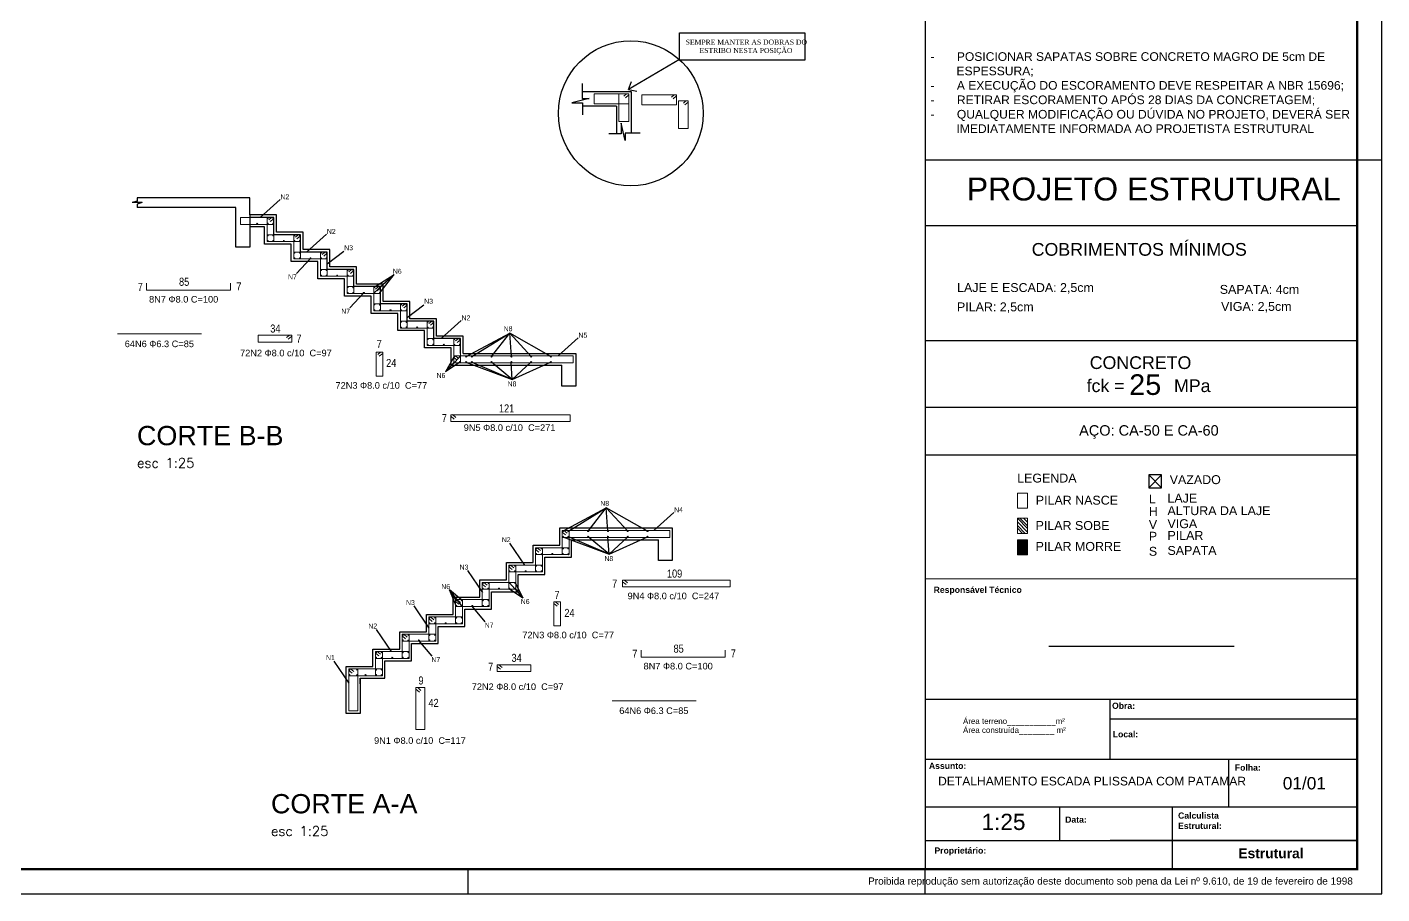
# Model space of a CAD drawing. Header units: millimetres. Extents: x 347 to 1066, y -68 to -9.
# Drawn here: x 556.8 to 611.7, y -68.2 to -33.1 of the extents above; entities that cross this region are included whole.
import ezdxf

# ---------------------------------------------------------------- set-up
doc = ezdxf.new("R2010")
doc.units = ezdxf.units.MM
for name, color, linetype in [('8', 8, 'Continuous'), ('ARQ-FOLHA', 7, 'Continuous'), ('ARQ-TEXTO4', 1, 'Continuous'), ('Camada 1', 7, 'Continuous'), ('COTA CYPE', 31, 'Continuous'), ('PDF_1', 7, 'Continuous'), ('PDF_3', 7, 'Continuous'), ('PDF_PILAR_BETAO', 7, 'Continuous')]:
    doc.layers.add(name, color=color, linetype=linetype)
for name, color, linetype, lineweight in [('ARM_LONGITUDINAL_Ø6_3', 31, 'Continuous', 9), ('ARM_LONGITUDINAL_Ø8', 32, 'Continuous', 9), ('G-ANNO-TEXT', 231, 'Continuous', 30)]:
    doc.layers.add(name, color=color, linetype=linetype, lineweight=lineweight)
doc.styles.add('ARIAL', font='arial.ttf')
doc.styles.add('ARIAL NARROW', font='ARIALN.TTF')
doc.styles.add('Arial_1', font='arial.ttf')
doc.styles.add('Arial_2', font='arial.ttf', dxfattribs={"height": 5})
doc.styles.add('Arial_3', font='arial.ttf', dxfattribs={"height": 2.3})
doc.styles.add('Arial_B', font='arialbd.ttf', dxfattribs={"height": 2.5})
doc.styles.add('Arial_B_1', font='arialbd.ttf', dxfattribs={"height": 4})
doc.styles.add('PDF Arial', font='arial.ttf')
doc.styles.add('ROMANS', font='romans.shx')
doc.styles.get("Standard").update_dxf_attribs({"font": 'arial.ttf'})
doc.styles.add('TQS_ARIAL', font='arial.ttf')

# ---------------------------------------------------------------- blocks, each defined once
blk = doc.blocks.new('FOLHA A1')
at = {"layer": 'ARQ-FOLHA'}
for p, q in [((841, -594), (841, 0)), ((831, -297), (841, -297)), ((471, -594), (471, -584)), ((656, -594), (656, -584)), ((0, -594), (841, -594))]:
    blk.add_line(p, q, dxfattribs=at)
at = {"layer": 'ARQ-FOLHA', "const_width": 1}
blk.add_lwpolyline([(25, -10), (25, -584), (831, -584), (831, -10), (25, -10)], dxfattribs=at)

msp = doc.modelspace()

# ---------------------------------------------------------------- linework, layer by layer
for p, q in [((593.179, -9.7761), (593.179, -67.1761)), ((583.2343, -34.4232), (581.1679, -35.6316)), ((579.2916, -35.3958), (579.2916, -36.0011)), ((581.1679, -35.6316), (581.2903, -35.3091)), ((581.1679, -35.6316), (581.5038, -35.6964)), ((579.5862, -36.0011), (578.878, -36.172)), ((578.878, -36.172), (579.3086, -36.172)), ((579.2916, -35.7097), (581.2868, -35.7097)), ((579.2916, -36.0011), (579.5862, -36.0011)), ((579.3086, -36.172), (579.3086, -36.6632)), ((581.2868, -35.7097), (581.2868, -37.4052)), ((580.6868, -36.3097), (579.3086, -36.3097)), ((580.6868, -36.3097), (580.6868, -37.4221)), ((581.0403, -37.6998), (580.8694, -36.9915)), ((580.8694, -36.9915), (580.8694, -37.4221)), ((580.8694, -37.4221), (580.3781, -37.4221)), ((581.6455, -37.4052), (581.0403, -37.4052)), ((581.0403, -37.4052), (581.0403, -37.6998)), ((565.8357, -40.009), (561.2757, -40.009)), ((561.2757, -40.009), (561.2757, -40.149)), ((565.8357, -40.709), (565.8357, -40.009)), ((561.2757, -40.149), (561.0757, -40.209)), ((561.4757, -40.209), (561.0757, -40.209)), ((561.4757, -40.209), (561.2757, -40.269)), ((561.2757, -40.269), (561.2757, -40.409)), ((565.2757, -40.409), (561.2757, -40.409)), ((574.4757, -46.309), (579.0357, -46.309)), ((579.0357, -46.309), (579.0357, -47.629)), ((573.9957, -46.789), (578.4757, -46.789)), ((578.4757, -47.629), (578.4757, -46.789)), ((579.0357, -47.629), (578.4757, -47.629)), ((593.179, -48.4859), (610.679, -48.4859)), ((593.179, -50.4163), (610.679, -50.4163)), ((602.7608, -51.2213), (602.2358, -51.7463)), ((602.2358, -51.2213), (602.7608, -51.7463)), ((578.387, -53.3719), (582.947, -53.3719)), ((582.947, -53.3719), (582.947, -54.6919)), ((578.867, -53.8519), (582.387, -53.8519)), ((582.387, -54.6919), (582.387, -53.8519)), ((582.947, -54.6919), (582.387, -54.6919)), ((593.179, -55.4248), (610.679, -55.4146)), ((605.6959, -58.1719), (598.1959, -58.1719)), ((569.747, -60.8719), (569.747, -59.6719)), ((570.307, -59.4519), (570.307, -60.8719)), ((593.179, -60.2929), (610.679, -60.2929)), ((600.679, -62.7202), (600.679, -60.2929)), ((570.307, -60.8719), (569.747, -60.8719)), ((600.679, -61.098), (610.679, -61.098)), ((593.179, -62.7202), (610.679, -62.7202)), ((593.179, -62.7202), (610.679, -62.7202)), ((605.479, -64.6557), (605.479, -62.7202)), ((593.179, -64.6557), (610.679, -64.6557)), ((598.6345, -66.018), (598.6345, -64.6557)), ((603.206, -67.1761), (603.206, -64.6557)), ((593.179, -66.018), (610.679, -66.018)), ((610.679, -66.018), (600.679, -66.018)), ((610.679, -66.018), (600.679, -66.018))]:
    msp.add_line(p, q)
at = {"color": 8, "lineweight": 25}
for p, q in [((610.679, -67.1761), (610.679, -66.018)), ((600.679, -67.1761), (610.679, -67.1761))]:
    msp.add_line(p, q, dxfattribs=at)
msp.add_lwpolyline([(583.2343, -33.3439), (588.308, -33.3439), (588.308, -34.4509), (583.2343, -34.4509)], close=True)
for points in [[(565.8357, -40.7036), (565.8357, -42.009), (565.2757, -42.009), (565.2757, -40.409)], [(574.4757, -46.309), (574.4757, -45.609), (573.3957, -45.609), (573.3957, -44.909), (572.3157, -44.909), (572.3157, -44.209), (571.2357, -44.209), (571.2357, -43.509), (570.1557, -43.509), (570.1557, -42.809), (569.0757, -42.809), (569.0757, -42.109), (567.9957, -42.109), (567.9957, -41.409), (566.9157, -41.409), (566.9157, -40.709), (565.8357, -40.709)], [(574.3757, -46.309), (574.3757, -45.709), (573.2957, -45.709), (573.2957, -45.009), (572.2157, -45.009), (572.2157, -44.309), (571.1357, -44.309), (571.1357, -43.609), (570.0557, -43.609), (570.0557, -42.909), (568.9757, -42.909), (568.9757, -42.209), (567.8957, -42.209), (567.8957, -41.509), (566.8157, -41.509), (566.8157, -40.809), (565.8357, -40.809)], [(573.9957, -46.789), (573.9957, -46.089), (572.9157, -46.089), (572.9157, -45.389), (571.8357, -45.389), (571.8357, -44.689), (570.7557, -44.689), (570.7557, -43.989), (569.6757, -43.989), (569.6757, -43.289), (568.5957, -43.289), (568.5957, -42.589), (567.5157, -42.589), (567.5157, -41.889), (566.4357, -41.889), (566.4357, -41.189), (565.8357, -41.189)], [(602.2358, -51.7463), (602.7608, -51.7463), (602.7608, -51.2213), (602.2358, -51.2213), (602.2358, -51.7463)], [(569.747, -59.6719), (569.747, -58.9719), (570.827, -58.9719), (570.827, -58.2719), (571.907, -58.2719), (571.907, -57.5719), (572.987, -57.5719), (572.987, -56.8719), (574.067, -56.8719), (574.067, -56.1719), (575.147, -56.1719), (575.147, -55.4719), (576.227, -55.4719), (576.227, -54.7719), (577.307, -54.7719), (577.307, -54.0719), (578.387, -54.0719), (578.387, -53.3719)], [(570.307, -59.6719), (570.307, -59.4519), (571.307, -59.4519), (571.307, -58.7519), (572.387, -58.7519), (572.387, -58.0519), (573.467, -58.0519), (573.467, -57.3519), (574.547, -57.3519), (574.547, -56.6519), (575.627, -56.6519), (575.627, -55.9519), (576.707, -55.9519), (576.707, -55.2519), (577.787, -55.2519), (577.787, -54.5519), (578.867, -54.5519), (578.867, -53.8519)]]:
    msp.add_lwpolyline(points)
msp.add_circle((581.2652, -36.5969), 2.9329)
at = {"layer": '8'}
for p, q in [((567.066, -40.0791), (566.2559, -40.809)), ((568.9471, -41.4791), (568.137, -42.209)), ((569.6441, -42.1928), (568.9757, -42.699)), ((567.7302, -43.0709), (568.2991, -42.476)), ((570.8797, -43.6331), (571.6826, -43.1196)), ((570.8797, -43.864), (571.6826, -43.1196)), ((571.1086, -43.865), (571.6826, -43.1196)), ((571.11, -43.6336), (571.6826, -43.1196)), ((569.8868, -44.4598), (570.4557, -43.8649)), ((572.8841, -44.3597), (572.2157, -44.8659)), ((574.4011, -44.9791), (573.591, -45.709)), ((574.5997, -46.4337), (576.3635, -45.4932)), ((574.83, -46.4341), (576.3635, -45.4932)), ((575.63, -46.4341), (576.3635, -45.4932)), ((576.43, -46.4341), (576.3635, -45.4932)), ((577.23, -46.4341), (576.3635, -45.4932)), ((578.03, -46.4341), (576.3635, -45.4932)), ((579.1355, -45.6791), (578.3254, -46.409)), ((574.1197, -46.4331), (573.7685, -47.0583)), ((574.35, -46.4336), (573.7685, -47.0583)), ((574.1197, -46.664), (573.7685, -47.0583)), ((574.3486, -46.665), (573.7685, -47.0583)), ((574.5903, -46.6624), (576.4685, -47.3632)), ((576.4685, -47.3632), (574.8192, -46.6634)), ((576.4685, -47.3632), (575.6192, -46.6634)), ((576.4685, -47.3632), (576.4192, -46.6634)), ((576.4685, -47.3632), (577.2192, -46.6634)), ((576.4685, -47.3632), (578.0192, -46.6634)), ((578.511, -53.497), (580.2749, -52.5566)), ((578.7414, -53.4975), (580.2749, -52.5566)), ((579.5414, -53.4975), (580.2749, -52.5566)), ((580.3414, -53.4975), (580.2749, -52.5566)), ((581.1414, -53.4975), (580.2749, -52.5566)), ((581.9414, -53.4975), (580.2749, -52.5566)), ((583.0092, -52.7419), (582.1991, -53.4719)), ((578.511, -53.7279), (580.3893, -54.4287)), ((580.3893, -54.4287), (578.7399, -53.7289)), ((580.3893, -54.4287), (579.5399, -53.7289)), ((580.3893, -54.4287), (580.3399, -53.7289)), ((580.3893, -54.4287), (581.1399, -53.7289)), ((580.3893, -54.4287), (581.9399, -53.7289)), ((576.3569, -53.9858), (576.9638, -54.8766)), ((574.6475, -55.0958), (575.2544, -55.9866)), ((574.191, -56.5279), (573.9269, -55.8697)), ((574.4199, -56.5289), (573.9269, -55.8697)), ((574.191, -56.297), (573.9269, -55.8697)), ((574.4214, -56.2975), (573.9269, -55.8697)), ((576.351, -55.597), (576.8878, -56.1987)), ((576.351, -55.8279), (576.8878, -56.1987)), ((576.5799, -55.8289), (576.8878, -56.1987)), ((576.5814, -55.5975), (576.8878, -56.1987)), ((572.4789, -56.5284), (573.0858, -57.4192)), ((575.3743, -57.1635), (574.8442, -56.5299)), ((570.9516, -57.4794), (571.5586, -58.3703)), ((573.2171, -58.5617), (572.687, -57.9281)), ((569.2401, -58.7573), (569.847, -59.6481))]:
    msp.add_line(p, q, dxfattribs=at)
at = {"layer": 'ARM_LONGITUDINAL_Ø6_3'}
for p, q in [((560.4852, -45.52), (563.8852, -45.52)), ((580.5078, -60.3624), (583.9078, -60.3624))]:
    msp.add_line(p, q, dxfattribs=at)
for centre in [(566.5597, -40.8331), (566.5597, -41.064), (566.7886, -41.065), (566.79, -40.8336), (566.5597, -41.5331), (566.79, -41.5336), (567.6397, -41.5331), (567.87, -41.5336), (566.5597, -41.764), (566.7886, -41.765), (567.6397, -41.764), (567.6397, -42.2331), (567.8686, -41.765), (567.87, -42.2336), (568.7197, -42.2331), (568.95, -42.2336), (567.6397, -42.464), (567.8686, -42.465), (568.7197, -42.464), (568.9486, -42.465), (568.7197, -42.9331), (568.7197, -43.164), (568.9486, -43.165), (568.95, -42.9336), (569.7997, -42.9331), (569.7997, -43.164), (570.0286, -43.165), (570.03, -42.9336), (569.7997, -43.6331), (569.7997, -43.864), (570.0286, -43.865), (570.03, -43.6336), (570.8797, -43.6331), (570.8797, -43.864), (571.1086, -43.865), (571.11, -43.6336), (570.8797, -44.3331), (571.11, -44.3336), (571.9597, -44.3331), (572.19, -44.3336), (570.8797, -44.564), (571.1086, -44.565), (571.9597, -44.564), (572.1886, -44.565), (571.9597, -45.0331), (571.9597, -45.264), (572.1886, -45.265), (572.19, -45.0336), (573.0397, -45.0331), (573.0397, -45.264), (573.2686, -45.265), (573.27, -45.0336), (573.0397, -45.7331), (573.0397, -45.964), (573.2686, -45.965), (573.27, -45.7336), (574.1197, -45.7331), (574.1197, -45.964), (574.3486, -45.965), (574.35, -45.7336), (574.1197, -46.4331), (574.35, -46.4336), (574.1197, -46.664), (574.3486, -46.665), (577.431, -54.197), (577.6614, -54.1975), (578.511, -54.197), (578.7414, -54.1975), (577.431, -54.4279), (577.6599, -54.4289), (578.511, -54.4279), (578.7399, -54.4289), (576.351, -54.897), (576.351, -55.1279), (576.5799, -55.1289), (576.5814, -54.8975), (577.431, -54.897), (577.431, -55.1279), (577.6599, -55.1289), (577.6614, -54.8975), (575.271, -55.597), (575.271, -55.8279), (575.4999, -55.8289), (575.5014, -55.5975), (576.351, -55.597), (576.351, -55.8279), (576.5799, -55.8289), (576.5814, -55.5975), (574.191, -56.297), (574.4214, -56.2975), (575.271, -56.297), (575.5014, -56.2975), (573.111, -56.997), (573.3414, -56.9975), (574.191, -56.5279), (574.191, -56.997), (574.4199, -56.5289), (574.4214, -56.9975), (575.271, -56.5279), (575.4999, -56.5289), (573.111, -57.2279), (573.3399, -57.2289), (574.191, -57.2279), (574.4199, -57.2289), (572.031, -57.697), (572.031, -57.9279), (572.2599, -57.9289), (572.2614, -57.6975), (573.111, -57.697), (573.111, -57.9279), (573.3399, -57.9289), (573.3414, -57.6975), (570.951, -58.397), (570.951, -58.6279), (571.1799, -58.6289), (571.1814, -58.3975), (572.031, -58.397), (572.031, -58.6279), (572.2599, -58.6289), (572.2614, -58.3975), (569.871, -59.097), (570.1834, -59.0965), (570.951, -59.097), (571.1814, -59.0975), (569.871, -59.3279), (570.1819, -59.3279), (570.951, -59.3279), (571.1799, -59.3289)]:
    msp.add_circle(centre, 0.024, dxfattribs=at)
at = {"layer": 'ARM_LONGITUDINAL_Ø8'}
for p, q in [((581.0915, -35.8097), (580.9881, -35.8972)), ((581.1868, -35.854), (581.0481, -35.9646)), ((583.0198, -35.8511), (582.9165, -35.9385)), ((583.1151, -35.8954), (582.9765, -36.006)), ((583.4994, -36.0959), (583.3961, -36.1834)), ((583.5947, -36.1402), (583.456, -36.2508)), ((566.716, -40.8155), (566.6099, -40.9052)), ((566.8108, -40.8598), (566.6698, -40.9726)), ((567.796, -41.5155), (567.6899, -41.6052)), ((567.8908, -41.5598), (567.7498, -41.6726)), ((568.876, -42.2155), (568.7699, -42.3052)), ((568.9708, -42.2598), (568.8298, -42.3726)), ((569.956, -42.9155), (569.8499, -43.0052)), ((570.0508, -42.9598), (569.9098, -43.0726)), ((571.036, -43.6155), (570.9299, -43.7052)), ((571.1308, -43.6598), (570.9898, -43.7726)), ((572.116, -44.3155), (572.0099, -44.4052)), ((572.2108, -44.3598), (572.0698, -44.4726)), ((573.196, -45.0155), (573.0899, -45.1052)), ((573.2908, -45.0598), (573.1498, -45.1726)), ((567.4366, -45.5812), (567.3304, -45.6709)), ((567.5313, -45.6255), (567.3904, -45.7383)), ((574.276, -45.7155), (574.1699, -45.8052)), ((574.3708, -45.7598), (574.2298, -45.8726)), ((571.1295, -46.2629), (571.0233, -46.3525)), ((571.2242, -46.3071), (571.0833, -46.4199)), ((574.0957, -46.4754), (574.2343, -46.586)), ((574.1661, -46.4083), (574.2943, -46.5186)), ((574.0478, -48.7882), (574.176, -48.8984)), ((573.9773, -48.8552), (574.116, -48.9658)), ((578.487, -53.5407), (578.6257, -53.6513)), ((578.5575, -53.4736), (578.6857, -53.5838)), ((577.407, -54.2406), (577.5457, -54.3512)), ((577.407, -54.2407), (577.5457, -54.3513)), ((577.407, -54.2407), (577.5457, -54.3513)), ((577.4775, -54.1735), (577.6057, -54.2838)), ((577.4775, -54.1736), (577.6057, -54.2838)), ((577.4775, -54.1736), (577.6057, -54.2838)), ((576.327, -54.9406), (576.4657, -55.0512)), ((576.327, -54.9407), (576.4657, -55.0513)), ((576.3975, -54.8735), (576.5257, -54.9838)), ((576.3975, -54.8736), (576.5257, -54.9838)), ((575.247, -55.6406), (575.3857, -55.7512)), ((575.247, -55.6407), (575.3857, -55.7513)), ((575.3175, -55.5735), (575.4457, -55.6838)), ((575.3175, -55.5736), (575.4457, -55.6838)), ((580.9341, -55.5478), (581.0728, -55.6584)), ((581.0046, -55.4807), (581.1328, -55.591)), ((574.167, -56.3406), (574.3057, -56.4512)), ((574.167, -56.3407), (574.3057, -56.4513)), ((574.2375, -56.2735), (574.3657, -56.3838)), ((574.2375, -56.2736), (574.3657, -56.3838)), ((578.1443, -56.4232), (578.2829, -56.5338)), ((578.2147, -56.3561), (578.3429, -56.4664)), ((573.087, -57.0406), (573.2257, -57.1512)), ((573.087, -57.0407), (573.2257, -57.1513)), ((573.1575, -56.9735), (573.2857, -57.0838)), ((573.1575, -56.9736), (573.2857, -57.0838)), ((572.007, -57.7406), (572.1457, -57.8512)), ((572.007, -57.7407), (572.1457, -57.8513)), ((572.0775, -57.6735), (572.2057, -57.7838)), ((572.0775, -57.6736), (572.2057, -57.7838)), ((570.927, -58.4406), (571.0657, -58.5512)), ((570.9975, -58.3735), (571.1257, -58.4838)), ((569.847, -59.1417), (569.9857, -59.2523)), ((569.9175, -59.0747), (570.0457, -59.1849)), ((575.8529, -58.9734), (575.9916, -59.084)), ((575.9234, -58.9064), (576.0516, -59.0166)), ((572.5662, -59.8985), (572.7048, -60.0091)), ((572.6366, -59.8314), (572.7648, -59.9417))]:
    msp.add_line(p, q, dxfattribs=at)
for points in [[(581.1868, -35.8097), (579.7868, -35.8097), (579.7868, -36.2097), (581.1868, -36.2097)], [(581.1868, -35.8097), (580.7868, -35.8097), (580.7868, -36.9297), (581.1868, -36.9297)], [(583.1151, -35.8511), (581.7151, -35.8511), (581.7151, -36.2511), (583.1151, -36.2511)], [(583.5947, -36.0959), (583.1947, -36.0959), (583.1947, -37.2159), (583.5947, -37.2159)], [(566.8157, -40.809), (565.4557, -40.809), (565.4557, -41.089), (566.8157, -41.089)], [(566.5357, -41.789), (566.8157, -41.789), (566.8157, -40.809), (566.5357, -40.809)], [(567.8957, -41.509), (566.5357, -41.509), (566.5357, -41.789), (567.8957, -41.789)], [(567.6157, -42.489), (567.8957, -42.489), (567.8957, -41.509), (567.6157, -41.509)], [(568.9757, -42.209), (567.6157, -42.209), (567.6157, -42.489), (568.9757, -42.489)], [(568.6957, -43.189), (568.9757, -43.189), (568.9757, -42.209), (568.6957, -42.209)], [(570.0557, -42.909), (568.6957, -42.909), (568.6957, -43.189), (570.0557, -43.189)], [(569.7757, -43.889), (570.0557, -43.889), (570.0557, -42.909), (569.7757, -42.909)], [(571.1357, -43.609), (569.7757, -43.609), (569.7757, -43.889), (571.1357, -43.889)], [(570.8557, -44.589), (571.1357, -44.589), (571.1357, -43.609), (570.8557, -43.609)], [(572.2157, -44.309), (570.8557, -44.309), (570.8557, -44.589), (572.2157, -44.589)], [(571.9357, -45.289), (572.2157, -45.289), (572.2157, -44.309), (571.9357, -44.309)], [(573.2957, -45.009), (571.9357, -45.009), (571.9357, -45.289), (573.2957, -45.289)], [(573.0157, -45.989), (573.2957, -45.989), (573.2957, -45.009), (573.0157, -45.009)], [(567.5362, -45.5747), (566.1762, -45.5747), (566.1762, -45.8547), (567.5362, -45.8547)], [(574.3757, -45.709), (573.0157, -45.709), (573.0157, -45.989), (574.3757, -45.989)], [(574.0957, -46.689), (574.3757, -46.689), (574.3757, -45.709), (574.0957, -45.709)], [(570.9491, -47.2363), (571.2291, -47.2363), (571.2291, -46.2563), (570.9491, -46.2563)], [(574.0957, -46.689), (578.9357, -46.689), (578.9357, -46.409), (574.0957, -46.409)], [(573.9773, -49.0688), (578.8173, -49.0688), (578.8173, -48.7888), (573.9773, -48.7888)], [(578.767, -54.4519), (578.487, -54.4519), (578.487, -53.4719), (578.767, -53.4719)], [(578.487, -53.7519), (582.847, -53.7519), (582.847, -53.4719), (578.487, -53.4719)], [(577.687, -55.1519), (577.407, -55.1519), (577.407, -54.1719), (577.687, -54.1719)], [(578.767, -54.4519), (577.407, -54.4519), (577.407, -54.1719), (578.767, -54.1719)], [(576.607, -55.8519), (576.327, -55.8519), (576.327, -54.8719), (576.607, -54.8719)], [(577.687, -55.1519), (576.327, -55.1519), (576.327, -54.8719), (577.687, -54.8719)], [(575.527, -56.5519), (575.247, -56.5519), (575.247, -55.5719), (575.527, -55.5719)], [(576.607, -55.8519), (575.247, -55.8519), (575.247, -55.5719), (576.607, -55.5719)], [(580.9341, -55.759), (585.2941, -55.759), (585.2941, -55.479), (580.9341, -55.479)], [(574.447, -57.2519), (574.167, -57.2519), (574.167, -56.2719), (574.447, -56.2719)], [(575.527, -56.5519), (574.167, -56.5519), (574.167, -56.2719), (575.527, -56.2719)], [(578.4243, -57.3345), (578.1443, -57.3345), (578.1443, -56.3545), (578.4243, -56.3545)], [(573.367, -57.9519), (573.087, -57.9519), (573.087, -56.9719), (573.367, -56.9719)], [(574.447, -57.2519), (573.087, -57.2519), (573.087, -56.9719), (574.447, -56.9719)], [(572.287, -58.6519), (572.007, -58.6519), (572.007, -57.6719), (572.287, -57.6719)], [(573.367, -57.9519), (572.007, -57.9519), (572.007, -57.6719), (573.367, -57.6719)], [(571.207, -59.3519), (570.927, -59.3519), (570.927, -58.3719), (571.207, -58.3719)], [(572.287, -58.6519), (570.927, -58.6519), (570.927, -58.3719), (572.287, -58.3719)], [(569.847, -59.0719), (570.207, -59.0719), (570.207, -60.7719), (569.847, -60.7719)], [(571.207, -59.3519), (569.847, -59.3519), (569.847, -59.0719), (571.207, -59.0719)], [(577.2129, -59.1836), (575.8529, -59.1836), (575.8529, -58.9036), (577.2129, -58.9036)], [(572.5662, -59.8287), (572.9262, -59.8287), (572.9262, -61.5287), (572.5662, -61.5287)]]:
    msp.add_lwpolyline(points, close=True, dxfattribs=at)
for points in [[(561.6578, -43.4748), (561.6578, -43.7548), (565.0578, -43.7548), (565.0578, -43.4748)], [(581.6803, -58.3172), (581.6803, -58.5972), (585.0803, -58.5972), (585.0803, -58.3172)]]:
    msp.add_lwpolyline(points, dxfattribs=at)
for centre in [(566.1357, -41.0649), (567.2157, -41.7649), (568.2957, -42.4649), (569.3757, -43.1649), (570.4557, -43.8649), (571.5357, -44.5649), (572.6157, -45.2649), (573.6957, -45.9649), (574.5997, -46.4341), (574.83, -46.4346), (575.63, -46.4346), (576.43, -46.4346), (577.23, -46.4346), (578.03, -46.4346), (574.5997, -46.665), (574.8286, -46.666), (575.6286, -46.666), (576.4286, -46.666), (577.2286, -46.666), (578.0286, -46.666), (578.511, -53.497), (578.511, -53.7279), (578.7399, -53.7289), (578.7414, -53.4975), (579.5399, -53.7289), (579.5414, -53.4975), (580.3399, -53.7289), (580.3414, -53.4975), (581.1399, -53.7289), (581.1414, -53.4975), (581.9399, -53.7289), (581.9414, -53.4975), (578.087, -54.4281), (577.007, -55.1281), (575.927, -55.8281), (574.847, -56.5281), (573.767, -57.2281), (572.687, -57.9281), (571.607, -58.6281), (570.527, -59.3289)]:
    msp.add_circle(centre, 0.024, dxfattribs=at)
at = {"layer": 'Camada 1', "color": 0, "lineweight": 25}
for p, q in [((593.179, -38.4761), (610.679, -38.4761)), ((593.179, -41.1354), (610.679, -41.1354)), ((593.179, -45.7887), (610.679, -45.7887)), ((610.679, -67.1761), (610.679, -49.4629))]:
    msp.add_line(p, q, dxfattribs=at)
at = {"layer": 'PDF_1', "lineweight": 18}
msp.add_lwpolyline([(596.9271, -52.9755), (597.3303, -52.9755), (597.3303, -53.591), (596.9271, -53.591)], close=True, dxfattribs=at)
for points in [[(597.3303, -53.3873), (596.9271, -52.9798)], [(597.3303, -53.5358), (596.9271, -53.1283)], [(597.3303, -53.2812), (597.0205, -52.9713)], [(597.3303, -53.1411), (597.169, -52.9798)], [(597.237, -53.591), (596.9271, -53.2769)], [(597.1287, -53.591), (596.9271, -53.3821)]]:
    msp.add_lwpolyline(points, dxfattribs=at)
at = {"layer": 'PDF_1'}
for points in [[(596.9271, -53.8457), (597.3303, -54.4654), (596.9271, -54.4654)], [(596.9271, -53.8457), (597.3303, -53.8457), (597.3303, -54.4654)]]:
    msp.add_solid(points, dxfattribs=at)
at = {"layer": 'PDF_3', "lineweight": 18}
msp.add_lwpolyline([(596.9271, -53.8457), (597.3303, -53.8457), (597.3303, -54.4654), (596.9271, -54.4654)], close=True, dxfattribs=at)
at = {"layer": 'PDF_PILAR_BETAO', "lineweight": 18}
msp.add_lwpolyline([(596.9271, -51.9611), (597.3303, -51.9611), (597.3303, -52.5765), (596.9271, -52.5765)], close=True, dxfattribs=at)

# ---------------------------------------------------------------- block references
at = {"layer": 'ARQ-FOLHA', "xscale": 0.1, "yscale": 0.1, "zscale": 0.1}
msp.add_blockref('FOLHA A1', (527.579, -8.7761), dxfattribs=at)

# ---------------------------------------------------------------- texts
for s, p in [('N2', (567.0779, -40.074)), ('N2', (568.959, -41.474)), ('N3', (569.6605, -42.1338)), ('N7', (567.3857, -43.3141)), ('N6', (571.6287, -43.0874)), ('N3', (572.9005, -44.3007)), ('N7', (569.5423, -44.703)), ('N2', (574.413, -44.974)), ('N8', (576.1189, -45.4128)), ('N5', (579.1474, -45.674)), ('N6', (573.4011, -47.3027)), ('N8', (576.2775, -47.6445)), ('N8', (580.0303, -52.4761)), ('N4', (583.0211, -52.7368)), ('N2', (576.0415, -53.9459)), ('N3', (574.3321, -55.056)), ('N8', (580.1982, -54.7099)), ('N6', (573.5924, -55.8442)), ('N3', (572.1635, -56.4886)), ('N6', (576.8087, -56.4464)), ('N2', (570.6362, -57.4396)), ('N7', (575.3493, -57.4002)), ('N1', (568.9247, -58.7175)), ('N7', (573.1921, -58.7984))]:
    msp.add_text(s, height=0.2).set_placement(p)
at = {"attachment_point": 1}
for s, width, heights, insert, char_height in [('{\\W2.576449; }-{\\W6.644991; }POSICIONAR SAPATAS SOBRE CONCRETO MAGRO DE 5cm DE \\P{\\W5.1529;  }ESPESSURA;\\P{\\W2.576449; }-{\\W6.644991; }A EXECUÇÃO DO ESCORAMENTO DEVE RESPEITAR A NBR 15696;\\P{\\W2.576449; }-{\\W6.644991; }RETIRAR ESCORAMENTO APÓS 28 DIAS DA CONCRETAGEM;\\P{\\W2.576449; }-{\\W6.644991; }QUALQUER MODIFICAÇÃO OU DÚVIDA NO PROJETO, DEVERÁ SER \\P{\\W5.1529;  }IMEDIATAMENTE INFORMADA AO PROJETISTA ESTRUTURAL', 18.202165, [7.5558], (593.0528, -34.1252), 0.35), ('8N7 {\\Fgreeks|c0;F}8.0 C=100', 4.150245, [0], (561.76, -43.9863), 0.266791), ('64N6 {\\Fgreeks|c0;F}6.3 C=85', 4.150245, [0], (560.7754, -45.7903), 0.266791), ('72N2 {\\Fgreeks|c0;F}8.0 c/10  C=97', 4.150245, [0], (565.4446, -46.1611), 0.266791), ('72N3 {\\Fgreeks|c0;F}8.0 c/10  C=77', 4.150245, [0], (569.3088, -47.4724), 0.266791), ('9N5 {\\Fgreeks|c0;F}8.0 c/10  C=271', 4.150245, [0], (574.5005, -49.1788), 0.266791), ('9N4 {\\Fgreeks|c0;F}8.0 c/10  C=247', 4.150245, [0], (581.1349, -55.9882), 0.266791), ('72N3 {\\Fgreeks|c0;F}8.0 c/10  C=77', 4.150245, [0], (576.8733, -57.5693), 0.266791), ('8N7 {\\Fgreeks|c0;F}8.0 C=100', 4.150245, [0], (581.7826, -58.8288), 0.266791), ('72N2 {\\Fgreeks|c0;F}8.0 c/10  C=97', 4.150245, [0], (574.8247, -59.661), 0.266791), ('64N6 {\\Fgreeks|c0;F}6.3 C=85', 4.150245, [0], (580.798, -60.6327), 0.266791), ('9N1 {\\Fgreeks|c0;F}8.0 c/10  C=117', 4.150245, [0], (570.8702, -61.8396), 0.266791), ('DETALHAMENTO ESCADA PLISSADA COM PATAMAR', 11.829823, [1.969], (593.7087, -63.4388), 0.35)]:
    msp.add_mtext_dynamic_manual_height_columns(s, width=width, gutter_width=12.5, heights=heights, dxfattribs=dict(at, insert=insert, char_height=char_height))
at = {"width": 0.304451, "attachment_point": 5, "style": 'ARIAL NARROW'}
for s, insert, char_height in [('85', (563.1801, -43.4136), 0.32413), ('7', (561.4051, -43.6167), 0.3241), ('7', (565.3958, -43.6012), 0.3241), ('34', (566.873, -45.3058), 0.32413), ('7', (567.8292, -45.7109), 0.3241), ('7', (571.0788, -45.9279), 0.3241), ('24', (571.5659, -46.6968), 0.32413), ('7', (573.7175, -48.9251), 0.3241), ('121', (576.2368, -48.5337), 0.32413), ('109', (583.0385, -55.22), 0.32413), ('7', (578.2794, -56.0827), 0.3241), ('7', (580.6128, -55.6222), 0.3241), ('24', (578.7824, -56.8094), 0.32413), ('85', (583.2026, -58.2561), 0.32413), ('34', (576.6409, -58.6285), 0.32413), ('7', (581.4277, -58.4592), 0.3241), ('7', (585.4183, -58.4436), 0.3241), ('7', (575.5922, -58.9882), 0.3241), ('9', (572.7716, -59.5436), 0.3241), ('42', (573.279, -60.4489), 0.32413)]:
    msp.add_mtext(s, dxfattribs=dict(at, insert=insert, char_height=char_height))
at = {"layer": 'ARQ-TEXTO4', "color": 31, "char_height": 0.39, "width": 29.650864, "attachment_point": 1, "style": 'ROMANS'}
for s, insert in [('{\\fArial|b0|i0|c0|p34;\\H2x;\\C4;CORTE B-B\\P\\Fromans|c0;\\H0.50002x;\\C2;esc 1:25}', (561.2705, -49.2449)), ('{\\fArial|b0|i0|c0|p34;\\H2x;\\C4;CORTE A-A\\P\\Fromans|c0;\\H0.50002x;\\C2;esc 1:25}', (566.6961, -64.1382))]:
    msp.add_mtext(s, dxfattribs=dict(at, insert=insert))
at = {"layer": 'Camada 1', "color": 0, "lineweight": 25, "style": 'TQS_ARIAL'}
for s, height, p in [('PROJETO ESTRUTURAL', 0.928807, (594.8705, -40.1235)), ('COBRIMENTOS MÍNIMOS', 0.514893, (597.498, -42.3584)), ('LAJE E ESCADA: 2,5cm', 0.360425, (594.4773, -43.8266)), ('SAPATA: 4cm', 0.360425, (605.1135, -43.9)), ('PILAR: 2,5cm', 0.360425, (594.4729, -44.6076)), ('VIGA: 2,5cm', 0.360425, (605.166, -44.5894)), ('CONCRETO', 0.51489, (599.8481, -46.941)), ('AÇO: CA-50 E CA-60', 0.420812, (599.4186, -49.6351)), ('LEGENDA', 0.36043, (596.9097, -51.5335)), ('VAZADO', 0.36043, (603.0866, -51.5974)), ('PILAR NASCE', 0.360425, (597.6643, -52.4294)), ('L', 0.3604, (602.2418, -52.3813)), ('LAJE', 0.36043, (602.9958, -52.348)), ('H', 0.3604, (602.2418, -52.8857)), ('ALTURA DA LAJE', 0.360425, (602.9958, -52.8524)), ('PILAR SOBE', 0.36043, (597.6559, -53.4518)), ('V', 0.3604, (602.2418, -53.4125)), ('VIGA', 0.36043, (602.9958, -53.3793)), ('P', 0.3604, (602.2418, -53.888)), ('PILAR', 0.36043, (602.9958, -53.8547)), ('PILAR MORRE', 0.360425, (597.6559, -54.2979)), ('S', 0.3604, (602.2418, -54.4958)), ('SAPATA', 0.36043, (602.9958, -54.4625))]:
    msp.add_text(s, height=height, dxfattribs=at).set_placement(p)
at = {"layer": 'COTA CYPE', "lineweight": 25, "style": 'TQS_ARIAL'}
for s, height, p in [('25', 0.83413, (601.4468, -47.9891)), ('fck =          MPa', 0.514893, (599.7234, -47.8748))]:
    msp.add_text(s, height=height, dxfattribs=at).set_placement(p)
at = {"layer": 'COTA CYPE', "insert": (582.8361, -33.6157), "char_height": 0.202327, "attachment_point": 1, "style": 'PDF Arial'}
msp.add_mtext_dynamic_manual_height_columns('{\\fTimes New Roman|b0|i0|c0|p18;\\W8.53711; \\W1;SEMPRE MANTER AS DOBRAS DO \\P\\W7.9502;  \\W1;ESTRIBO NESTA POSIÇÃO}', width=5.992638, gutter_width=10.1163, heights=[1.4806], dxfattribs=at)
at = {"layer": 'G-ANNO-TEXT', "color": 7, "attachment_point": 1}
for s, insert, char_height, width, style in [('Responsável Técnico ', (593.5277, -55.7482), 0.25, 4.417298, 'Arial_B'), ('Obra:', (600.7522, -60.4403), 0.25, 1.122362, 'Arial_B'), ('Área terreno___________m²', (594.7168, -61.0709), 0.23, 5.659914, 'Arial_3'), ('Área construída________ m²', (594.7168, -61.4347), 0.23, 6.197044, 'Arial_3'), ('Local:', (600.782, -61.5916), 0.25, 1.234599, 'Arial_B'), ('Assunto:', (593.3375, -62.8699), 0.25, 1.811814, 'Arial_B'), ('Folha:', (605.7258, -62.9411), 0.25, 1.258649, 'Arial_B'), ('01/01', (607.6655, -63.4491), 0.5, 2.164556, 'Arial_2'), ('1:25', (595.4673, -64.936), 0.65491, 10.080639, 'Arial_1'), ('Data:', (598.8563, -65.0471), 0.25, 1.050211, 'Arial_B'), ('Calculista Estrutural:', (603.4258, -64.8827), 0.25, 2.176767, 'Arial_B'), ('Proprietário: ', (593.5614, -66.2968), 0.25, 2.661602, 'Arial_B'), ('Estrutural', (605.8677, -66.3335), 0.4, 3.214767, 'Arial_B_1'), ('Proibida reprodução sem autorização deste documento sob pena da Lei nº 9.610, de 19 de fevereiro de 1998', (590.8752, -67.5111), 0.29, 23.770034, 'ARIAL')]:
    msp.add_mtext(s, dxfattribs=dict(at, insert=insert, char_height=char_height, width=width, style=style))

doc.saveas('drawing.dxf')
